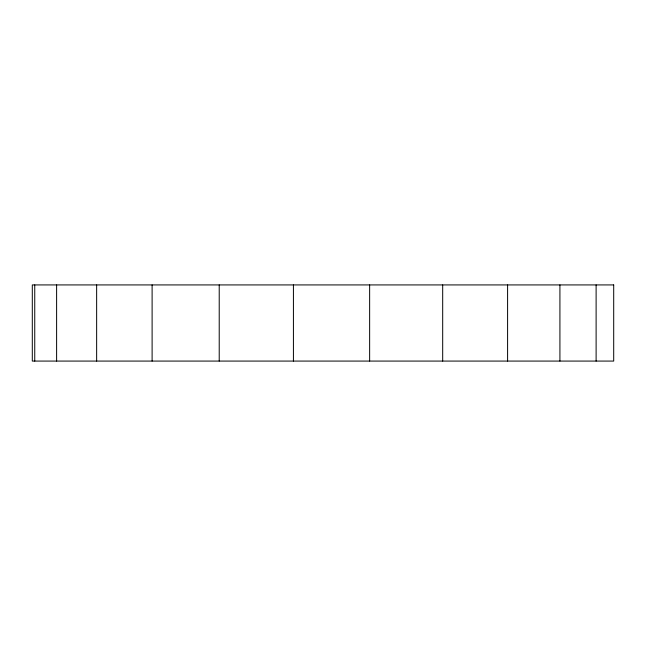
<?xml version="1.0" encoding="UTF-8"?>
<svg xmlns="http://www.w3.org/2000/svg" width="646" height="646" viewBox="0 0 646 646"><rect width="100%" height="100%" fill="white"/><g stroke="black" fill="none" stroke-linecap="round" stroke-linejoin="round"><path stroke-width="0.97" d="M596.113 284.926L596.113 361.074M559.92 284.926L559.92 361.074M507.595 284.926L507.595 361.074M442.688 284.926L442.688 361.074M369.641 284.926L369.641 361.074M293.421 284.926L293.421 361.074M219.22 284.926L219.22 361.074M152.109 284.926L152.109 361.074M96.642 284.926L96.642 361.074M56.614 284.926L56.614 361.074M34.747 284.926L34.747 361.074M613.7 284.926L32.3 284.926L32.3 361.074L613.7 361.074L613.7 284.926"/></g></svg>
